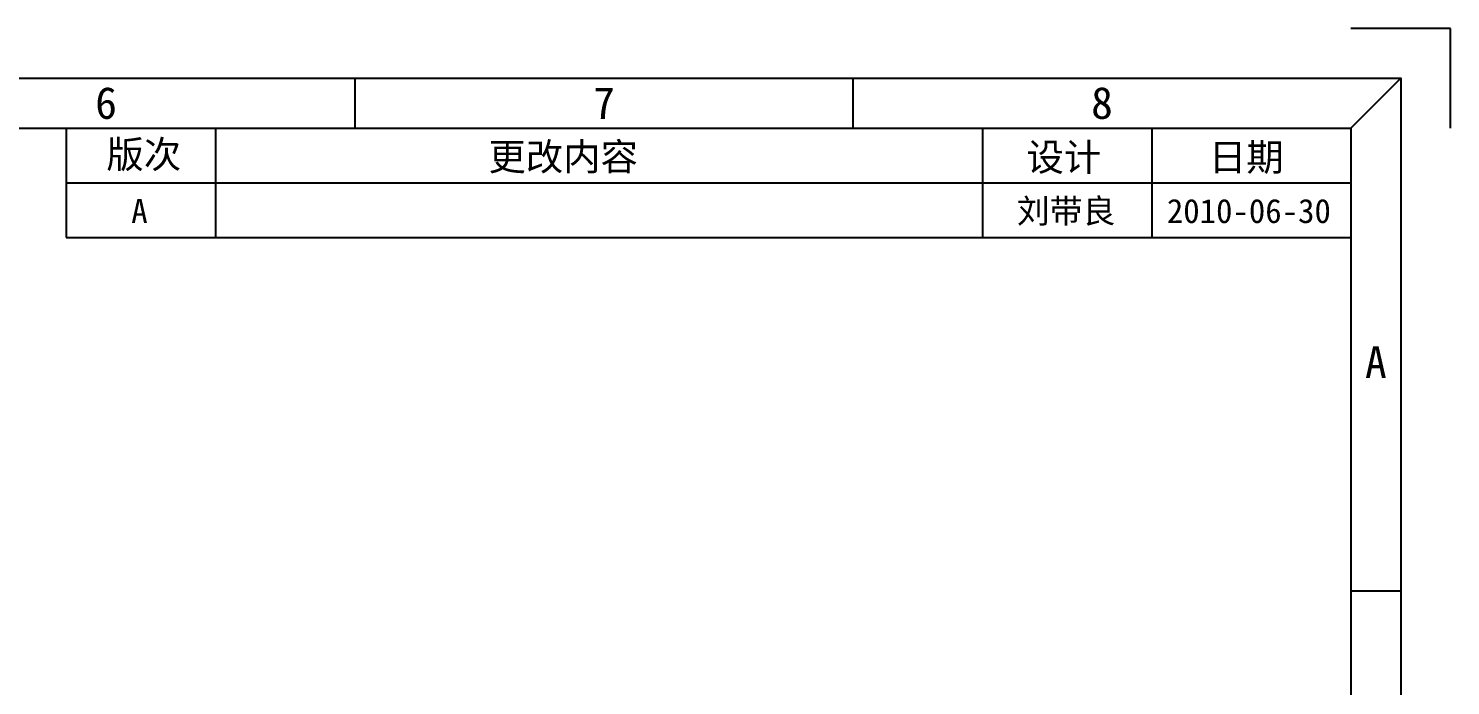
# Model space of a CAD drawing. Header units: millimetres. Extents: x 1179 to 2103, y 2567 to 2779.
# Drawn here: x 2000.9 to 2102.6, y 2732 to 2779 of the extents above; entities that cross this region are included whole.
import ezdxf
from ezdxf.enums import TextEntityAlignment as Align

# ---------------------------------------------------------------- set-up
doc = ezdxf.new("R2010")
doc.units = ezdxf.units.MM
doc.layers.get('0').update_dxf_attribs({"linetype": 'CONTINUOUS'})
doc.layers.add('dtext', color=4, linetype='CONTINUOUS')
doc.styles.add('仿宋', font='SIMFANG.TTF', dxfattribs={"width": 0.7})
doc.styles.add('宋体', font='SimSun.ttf', dxfattribs={"width": 0.7})

# ---------------------------------------------------------------- blocks, each defined once
blk = doc.blocks.new('ca3')
at = {"color": 8}
for p, q in [((420, 297), (410, 297)), ((420, 287), (420, 297))]:
    blk.add_line(p, q, dxfattribs=at)
for p, q in [((310, 287), (310, 292)), ((360, 287), (360, 292)), ((410, 287), (415, 292)), ((415, 240.5), (410, 240.5))]:
    blk.add_line(p, q)
for points in [[(5, 292), (415, 292), (415, 5), (5, 5)], [(10, 287), (410, 287), (410, 10), (10, 10)]]:
    blk.add_lwpolyline(points, close=True)
at = {"style": '宋体'}
for s, p in [('6', (285, 289.5)), ('7', (335, 289.5)), ('8', (385, 289.5)), ('A', (412.5, 263.5))]:
    blk.add_text(s, height=3.2, dxfattribs=at).set_placement(p, align=Align.MIDDLE)

msp = doc.modelspace()

# ---------------------------------------------------------------- linework, layer by layer
at = {"layer": 'dtext', "color": 7}
for p, q in [((2003.592, 2771.885), (2003.592, 2764.047)), ((2014.28, 2771.885), (2014.28, 2764.047)), ((2069.143, 2771.885), (2069.143, 2764.047)), ((2081.256, 2771.885), (2081.256, 2764.047)), ((2003.592, 2767.966), (2095.506, 2767.966)), ((2003.592, 2764.047), (2095.506, 2764.047))]:
    msp.add_line(p, q, dxfattribs=at)

# ---------------------------------------------------------------- block references
at = {"xscale": 0.712500000000091, "yscale": 0.712500000000091, "zscale": 0.7124999999999999}
msp.add_blockref('ca3', (1803.381, 2567.397), dxfattribs=at)

# ---------------------------------------------------------------- texts
at = {"layer": 'dtext', "style": '仿宋'}
for s, p in [('版次', (2006.469, 2769.022)), ('更改内容', (2033.797, 2768.853)), ('设计', (2072.291, 2768.821)), ('日期', (2085.339, 2768.821))]:
    msp.add_text(s, height=1.9602, dxfattribs=at).set_placement(p)
at = {"layer": 'dtext', "color": 3, "style": '宋体'}
for s, height, p in [('A', 1.725, (2008.246, 2765.09)), ('刘带良', 1.7249, (2071.595, 2765.09)), ('2010-06-30', 1.7249, (2082.335, 2765.09))]:
    msp.add_text(s, height=height, dxfattribs=at).set_placement(p)

doc.saveas('drawing.dxf')
